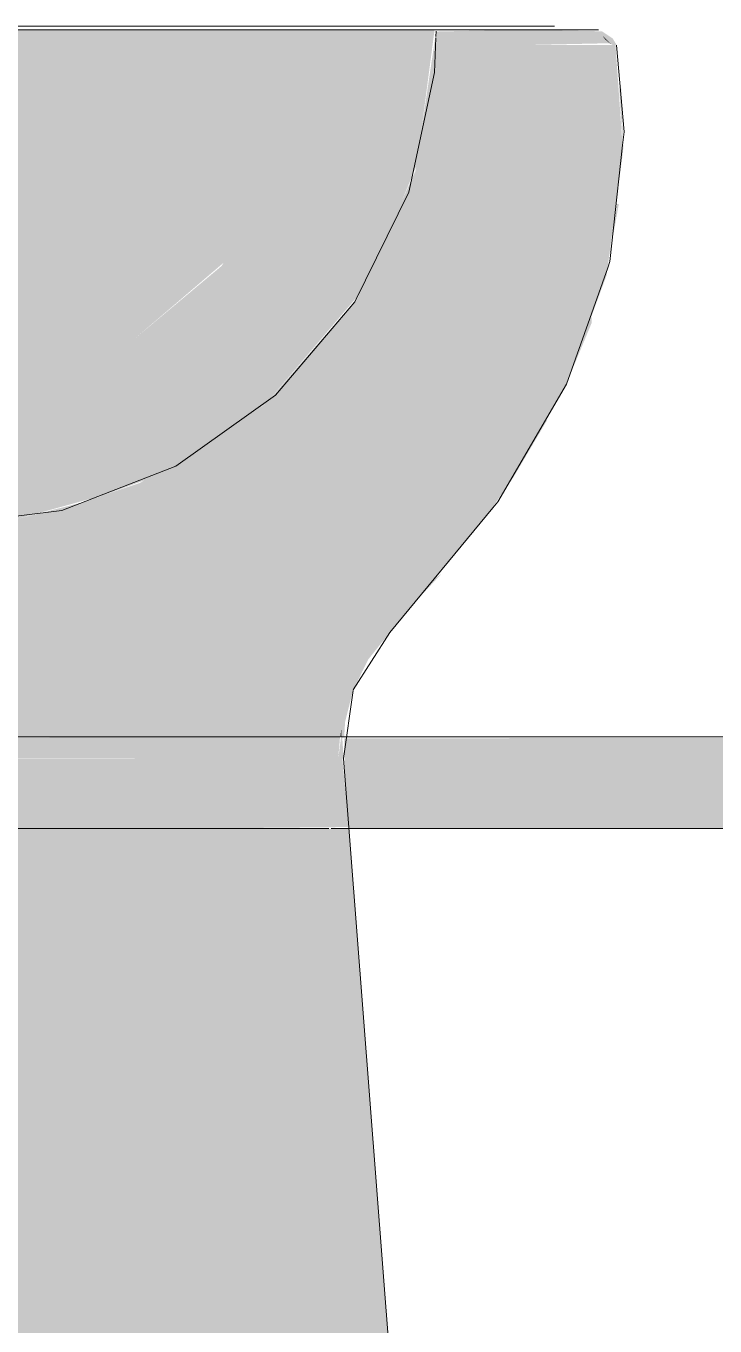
# Model space of a CAD drawing. Header units: metres. Extents: x 147 to 427, y -16 to 162.
# Drawn here: x 392.3909 to 392.5785, y 0.0521 to 0.406 of the extents above; entities that cross this region are included whole.
import ezdxf

# ---------------------------------------------------------------- set-up
doc = ezdxf.new("R2010")
doc.units = ezdxf.units.M
doc.layers.add('P-PIPE', color=7, linetype='Continuous', lineweight=5)
doc.layers.add('P-SANR-FIXT', color=7, linetype='Continuous', lineweight=5)

# ---------------------------------------------------------------- blocks, each defined once
blk = doc.blocks.new('UT_Bacia com caixa acoplada - UT_Bacia com caixa acoplada-V218-HH')
at = {"layer": 'P-SANR-FIXT', "true_color": 0xf4f2f0, "transparency": 33554598}
h = blk.add_hatch(color=7, dxfattribs=at)
h.paths.add_polyline_path([(-160.6588333945846, 0.4008092637552488), (-160.6357817251478, 0.4013098172979361), (-160.6349826051614, 0.4008092637552488), (-160.6338962688915, 0.4008092637552488), (-160.6349826051614, 0.4026144393772804), (-160.6378788596773, 0.4045516339958969), (-160.6596470628948, 0.4049999999999903), (-160.6830820613268, 0.4044869463562531), (-160.683610832257, 0.4008092637552488), (-160.6641425193827, 0.4008092637552488)])
h.paths.add_polyline_path([(-160.9562560071951, 0.4008092637552488), (-160.9524384260325, 0.4008092637552488), (-160.9534083795773, 0.4049999999999903), (-160.9562560071951, 0.4044400912500656), (-160.9562560071951, 0.402728493741998)])
h.paths.add_polyline_path([(-160.6373793522879, 0.4045297525605337), (-160.6401702906239, 0.4049999999999903), (-160.6374545048002, 0.4045375990855672)])
for points in [[(-160.8369330670203, 0.2713579378049576), (-160.7978219337536, 0.2716092832462628), (-160.773911896672, 0.2781715907186071), (-160.7606889434235, 0.2829867825911228), (-160.7294763402303, 0.3031116422770224), (-160.7039521743766, 0.3329999853170473), (-160.6950700998532, 0.3519205951333325), (-160.6882908930839, 0.3682587257229556), (-160.6834669791844, 0.4049999999999946), (-160.7180082953492, 0.4049999999999903), (-160.7242102247648, 0.3704975929682913), (-160.7414076724195, 0.3407107398699126), (-160.7681069981112, 0.3183503617799144), (-160.8006569750442, 0.3065031390502366), (-160.8355783855802, 0.3065708747606879), (-160.8680327960425, 0.3183833141396273), (-160.8951227444113, 0.3415441309100061), (-160.9120092399705, 0.3707923991803229), (-160.9180409629404, 0.4049999999999989), (-160.9529604602155, 0.4044400912500656), (-160.9473462134384, 0.3664468781033692), (-160.9329375741409, 0.3347099578681212), (-160.9303361648181, 0.3305204446636048), (-160.9055149275754, 0.3023659754610656), (-160.8740488248254, 0.2821635030009851), (-160.8493389635237, 0.274436443054944), (-160.837239456853, 0.2713579378049576)], [(-160.8169763772423, 0.3065031390502366), (-160.8006569750442, 0.3065031390502366), (-160.7680164622469, 0.318383314139623), (-160.7409314464558, 0.3415355874348431), (-160.724040018319, 0.3707923991803186), (-160.7180082953492, 0.4049999999999903), (-160.9179492331965, 0.4044797747714163), (-160.9118390350509, 0.3704975956118342), (-160.89464158587, 0.3407107398699126), (-160.8680327960425, 0.3183833141396273), (-160.8353922832453, 0.3065031390502366), (-160.8180246291447, 0.3065031390502366)], [(-160.6349826051614, 0.4006310879796143), (-160.6377571697437, 0.403323591545835), (-160.6370332797577, 0.4023728201282023), (-160.6351923851422, 0.4008092637552488)], [(-160.8519489088503, 0.212499999999995), (-160.7091169545486, 0.212499999999995), (-160.7085794100988, 0.212499999999995), (-160.7080655290367, 0.212499999999995), (-160.7078365231264, 0.2164889457387908), (-160.705683108792, 0.2251265765153558), (-160.7015148741467, 0.2335688513946735), (-160.6956466485177, 0.2409316031331995), (-160.9386246787108, 0.2409316031331995), (-160.9386834271991, 0.2409316031331995), (-160.9404026097718, 0.2409316031331995), (-160.9334724800136, 0.2314180879860563), (-160.9303661494974, 0.2251265765153601), (-160.9280885920656, 0.2159909912937699), (-160.9279837292528, 0.212499999999995), (-160.8567726823763, 0.212499999999995)], [(-160.7091169545486, 0.212499999999995), (-160.7088911908845, 0.212499999999995), (-160.7088884825395, 0.2144471424559291)], [(-160.7526302082551, 0.187499999999992), (-160.7068019075629, 0.187925927171383), (-160.7085954709163, 0.2065800257292104), (-160.9278314062291, 0.2062499999999921), (-160.9292802631277, 0.187499999999992), (-160.7534968145956, 0.187499999999992)], [(-160.6926332948916, 0.004566557553603798), (-160.7067689951618, 0.187499999999992), (-160.9292802631277, 0.187499999999992), (-160.9431041732507, 0.004566557553603798), (-160.6926737040703, 0.004566557553603798)]]:
    blk.add_hatch(color=7, dxfattribs=at).paths.add_polyline_path(points)
h = blk.add_hatch(color=7, dxfattribs=at)
h.paths.add_polyline_path([(-160.9534083795773, 0.3084664716098489), (-160.9112579223743, 0.3084664716098489), (-160.9316075969402, 0.3320046589268985), (-160.9416999523313, 0.3535692153034198), (-160.9475718527448, 0.3669615030643895), (-160.9524384260325, 0.4008092637552488), (-160.9562560071951, 0.4008092637552488), (-160.9562560071951, 0.3909999999999804), (-160.9593768783132, 0.3909773384598647), (-160.9596715432772, 0.3709999999999763), (-160.9610246291448, 0.3706571372572408), (-160.9610246291448, 0.3084664716098489), (-160.956445221419, 0.3084664716098489)])
h.paths.add_polyline_path([(-160.7208063306463, 0.3084664716098489), (-160.6475778752895, 0.3084887999053935), (-160.6366538368466, 0.3380772250473343), (-160.6321726820039, 0.371787180372731), (-160.6342197451872, 0.4008092637552488), (-160.683610832257, 0.4008092637552488), (-160.6886969610266, 0.366460598026991), (-160.7039521743766, 0.3329999853170473), (-160.7044416613493, 0.3320046589268985), (-160.7247913359141, 0.3084664716098489)])
h.paths.add_polyline_path([(-160.9828658780766, 0.3084664716098489), (-160.9750246291447, 0.3084664716098489), (-160.9755138010505, 0.3709999999999806), (-160.9766723799763, 0.3709999999999806), (-160.9766848831826, 0.3909999999999804), (-160.9780246291447, 0.3909250101826327), (-160.9804129048831, 0.3861190938198238), (-160.9864448486225, 0.3841574602753849), (-160.9860773165682, 0.3846857336119117), (-160.9871659408672, 0.3845370568404718), (-160.9905884693956, 0.3841574602753849), (-161.0031675103959, 0.3837265665010252), (-161.0040242644703, 0.3693003786683679), (-160.9985202447782, 0.3357067556128701), (-160.9882845649086, 0.3084664716098489)])
h = blk.add_hatch(color=7, dxfattribs=at)
h.paths.add_polyline_path([(-160.6473055439798, 0.3092264258862104), (-160.6406625874166, 0.3252689044978632), (-160.6407659447097, 0.3269393298158226), (-160.645532094131, 0.3140299230882001)])
h.paths.add_polyline_path([(-160.635923332285, 0.3430047319887382), (-160.6333032095278, 0.3575308538905149), (-160.6337698298266, 0.3575308538905106), (-160.6354966260898, 0.3458830134525331)])
h.paths.add_polyline_path([(-160.6320572985579, 0.371787180372731), (-160.6326931618716, 0.3895872621969307), (-160.6331930954252, 0.3889690953736898), (-160.6321672102172, 0.3728156962315715)])
h = blk.add_hatch(color=7, dxfattribs=at)
h.paths.add_polyline_path([(-160.806120887081, 0.2409316031331995), (-160.6956466485177, 0.2409316031331995), (-160.6683071902401, 0.2737182962611629), (-160.6475861188901, 0.3084664716098489), (-160.7247913359141, 0.3084664716098489), (-160.7296077337007, 0.3029614632031034), (-160.7636875021623, 0.2815981123231164), (-160.7798452761462, 0.2761831254909504), (-160.7988098014364, 0.2713579378049576), (-160.8394552920533, 0.2719217178401883), (-160.8621373616176, 0.2781715907209462), (-160.8760133354862, 0.2834064534610083), (-160.9064489236495, 0.3029699201233583), (-160.9112579223743, 0.3084664716098489), (-160.9610246291448, 0.3084664716098489), (-160.9610246291448, 0.2654506820125798), (-160.9404026097718, 0.2409316031332255), (-160.9386834271991, 0.2409316031331995), (-160.938110122127, 0.2409316031331995), (-160.8180246291447, 0.2409316031331995)])
h.paths.add_polyline_path([(-160.9750246291447, 0.2859307782152022), (-160.9750246291447, 0.3084664716098489), (-160.9884631393994, 0.3084664716098489), (-160.9751528919092, 0.2861458683018341)])
h = blk.add_hatch(color=7, dxfattribs=at)
h.paths.add_polyline_path([(-160.6880068220782, 0.2500151707366824), (-160.6816070782827, 0.2568425547251072), (-160.6831708933794, 0.2557649722026738), (-160.6854089832426, 0.2531039378537169)])
h.paths.add_polyline_path([(-160.6665958192794, 0.2765872610061318), (-160.6620288075965, 0.2830832850997898), (-160.6525873372119, 0.2991127752991405), (-160.6542897807011, 0.2972247741054354), (-160.6650251934671, 0.2792220367501698)])
h = blk.add_hatch(color=7, dxfattribs=at)
h.paths.add_polyline_path([(-160.8015069269289, 0.2065800257292104), (-160.7097129424163, 0.2065800257292104), (-160.7091993893695, 0.212499999999995), (-160.9279673237915, 0.2119538452592958), (-160.9278059043596, 0.2065800257292104), (-160.806120887081, 0.2065800257292104)])
h.paths.add_polyline_path([(-160.7085954709163, 0.2065800257292104), (-160.70824335393, 0.2065800257292104), (-160.7086095774508, 0.212499999999995), (-160.7089499876917, 0.212074072828604), (-160.7097084094346, 0.2065800257292104)])
at = {"layer": 'P-SANR-FIXT', "color": 254, "true_color": 0xd5d4d2}
for p, q in [((-160.9081146848234, 0.4059999999999929), (-160.7279345734661, 0.4059999999999929)), ((-160.9081146848234, 0.4059999999999929), (-160.7342533445444, 0.4059999999999929)), ((-160.7342533445444, 0.4059999999999929), (-160.7279345734661, 0.4059999999999929)), ((-160.6916706122225, 0.4059999999999929), (-160.6523717880184, 0.4059999999999929)), ((-160.6916706122225, 0.4059999999999929), (-160.6523717880184, 0.4059999999999929)), ((-160.651863633601, 0.4059999999999929), (-160.6508202829606, 0.4059999999999929))]:
    blk.add_line(p, q, dxfattribs=at)
at = {"layer": 'P-SANR-FIXT', "color": 254, "true_color": 0xe9e7e5}
for p, q in [((-160.9080246291448, 0.4059999999999929), (-160.7280246291447, 0.4059999999999929)), ((-160.9080246291448, 0.4059999999999929), (-160.7280246291447, 0.4059999999999929)), ((-160.6920246291447, 0.4059999999999929), (-160.6530246291447, 0.4059999999999929)), ((-160.6920246291447, 0.4059999999999929), (-160.6530246291447, 0.4059999999999929)), ((-160.6530246291447, 0.4059999999999929), (-160.6523125119431, 0.4059999999999929)), ((-160.6523717880184, 0.4059999999999929), (-160.651863633601, 0.4059999999999929)), ((-160.6508202829606, 0.4059999999999929), (-160.6512500545556, 0.4059999999999929))]:
    blk.add_line(p, q, dxfattribs=at)
at = {"layer": 'P-SANR-FIXT', "color": 253, "true_color": 0x9e9d9c}
for p, q in [((-160.8180246291447, 0.4049999999999929), (-160.7180082953491, 0.4049999999999929)), ((-160.7945800898539, 0.4049999999999977), (-160.7718475141191, 0.4049999999999977)), ((-160.7716356894715, 0.4049999999999977), (-160.75051772589, 0.4049999999999977)), ((-160.7500091889452, 0.4049999999999977), (-160.6912858390538, 0.4049999999999977)), ((-160.7180082953491, 0.4049999999999982), (-160.7102200626607, 0.4049999999999982)), ((-160.7098636219018, 0.4049999999999982), (-160.6830082953491, 0.4049999999999982)), ((-160.6911510330305, 0.4049999999999977), (-160.6830082953491, 0.4049999999999977)), ((-160.6830884938157, 0.403139644097493), (-160.6830253539004, 0.4046042608061386)), ((-160.6347261319093, 0.3510802642600475), (-160.632278531199, 0.3735694892252374)), ((-160.6475861186271, 0.3084664716098489), (-160.6363428723734, 0.3401747884037158)), ((-160.6956466482546, 0.2409316031331995), (-160.667654317515, 0.2748131303819809)), ((-160.6926332946285, 0.004566557553603798), (-160.7082433536669, 0.2065800257292104))]:
    blk.add_line(p, q, dxfattribs=at)
at = {"layer": 'P-SANR-FIXT', "color": 7, "true_color": 0xf0efee}
for p, q in [((-160.7280246291447, 0.4059999999999929), (-160.7144200154207, 0.4059999999999929)), ((-160.7280246291447, 0.4059999999999929), (-160.7144200154207, 0.4059999999999929)), ((-160.7140628671822, 0.4059999999999929), (-160.6920246291447, 0.4059999999999929)), ((-160.7140628671822, 0.4059999999999929), (-160.6920246291447, 0.4059999999999929))]:
    blk.add_line(p, q, dxfattribs=at)
at = {"layer": 'P-SANR-FIXT', "color": 254, "true_color": 0xe9e8e8}
for p, q in [((-160.7279345734661, 0.4059999999999929), (-160.7141753650805, 0.4059999999999929)), ((-160.7279345734661, 0.4059999999999929), (-160.7141753650805, 0.4059999999999929)), ((-160.713814993726, 0.4059999999999929), (-160.6916706122225, 0.4059999999999929)), ((-160.713814993726, 0.4059999999999929), (-160.6916706122225, 0.4059999999999929))]:
    blk.add_line(p, q, dxfattribs=at)
at = {"layer": 'P-SANR-FIXT', "color": 7, "true_color": 0xf2f0ee}
blk.add_line((-160.6530246291447, 0.4059999999999929), (-160.6524541023703, 0.4059999999999929), dxfattribs=at)
at = {"layer": 'P-SANR-FIXT', "color": 7, "true_color": 0xf3f1ef}
blk.add_line((-160.6524541023703, 0.4059999999999929), (-160.6519224560527, 0.4059999999999929), dxfattribs=at)
at = {"layer": 'P-SANR-FIXT', "color": 7, "true_color": 0xf0eeec}
blk.add_line((-160.6519224560527, 0.4059999999999929), (-160.6508202829606, 0.4059999999999929), dxfattribs=at)
at = {"layer": 'P-SANR-FIXT'}
for p, q in [((-160.7056105778619, 0.2253229242417545), (-160.6956466482546, 0.2409316031331995)), ((-160.7082433536669, 0.2065800257292104), (-160.7056381584169, 0.2251265765153601))]:
    blk.add_line(p, q, dxfattribs=at)
at = {"layer": 'P-SANR-FIXT', "flags": 128}
for points in [[(-160.6388303434932, 0.4049999999999903), (-160.6429477083345, 0.4049999999999903), (-160.6551106017323, 0.4049999999999903), (-160.6747600825118, 0.4049999999999903), (-160.7009931746379, 0.4049999999999903), (-160.7326043567592, 0.4049999999999903), (-160.7681409614585, 0.4049999999999903), (-160.8059699315267, 0.4049999999999903), (-160.8443528658622, 0.4049999999999903), (-160.8815259063549, 0.4049999999999903), (-160.915780794623, 0.4049999999999903), (-160.945543373701, 0.4049999999999903), (-160.9694459271808, 0.4049999999999903), (-160.977743273153, 0.4049999999999903)], [(-160.632278531199, 0.3735694892252374), (-160.6318818792215, 0.3772140361144225), (-160.6338962686284, 0.4008092637552532)], [(-160.6363428723734, 0.3401747884037158), (-160.635722655903, 0.3419239291661561), (-160.6347261319093, 0.3510802642600475)], [(-160.667654317515, 0.2748131303819809), (-160.6662926037936, 0.2764613297042913), (-160.6475861186271, 0.3084664716098489)]]:
    blk.add_lwpolyline(points, dxfattribs=at)
at = {"layer": 'P-SANR-FIXT', "color": 253, "true_color": 0x9e9d9c, "flags": 128}
blk.add_lwpolyline([(-160.8180246185179, 0.2699836662043968), (-160.7849562841498, 0.2740958554024421), (-160.7539022721758, 0.2861819291321404), (-160.7267542041827, 0.3055056772707506), (-160.7051657754, 0.3308900145789184), (-160.6904520216415, 0.3607886815762368), (-160.6835092153199, 0.3933804332668358), (-160.6831027445549, 0.4028090787076105)], dxfattribs=at)

msp = doc.modelspace()

# ---------------------------------------------------------------- hatches: boundary and pattern name
at = {"layer": 'P-PIPE', "true_color": 0x00ffff}
h = msp.add_hatch(color=4, dxfattribs=at)
h.paths.add_polyline_path([(392.2572855489499, 0.1999999999999935), (392.2576325836869, 0.2119538452592958), (392.2575113154129, 0.212499999999995), (392.2224346081188, 0.2120109099952246), (392.2205628020003, 0.2061048377643437), (392.2151831661707, 0.1999999999999935), (392.2483210328054, 0.1999999999999935)])
h.paths.add_polyline_path([(392.7918839993873, 0.1999999999999935), (392.8836173055473, 0.1999999999999935), (392.8836173055473, 0.212499999999995), (392.4775215843906, 0.212074072828604), (392.4777694897722, 0.201236120337699), (392.4778650077177, 0.1999999999999935), (392.5562240113932, 0.1999999999999935)])
h.paths.add_polyline_path([(392.8956173055474, 0.1999999999999935), (392.9376173055473, 0.1999999999999935), (392.9376173055473, 0.212499999999995), (392.8956173055474, 0.212074072828604), (392.8956173055474, 0.201253926878931)])
h.paths.add_polyline_path([(392.1995752783338, 0.2078284271247626), (392.2069454876952, 0.2112369102118209), (392.207468676616, 0.212499999999995), (392.1995752783338, 0.2120479706953518), (392.1995752783338, 0.2081252323184074)])
h = msp.add_hatch(color=4, dxfattribs=at)
h.paths.add_polyline_path([(392.4788309123167, 0.187499999999992), (392.8836173055473, 0.1880395768323048), (392.8836173055473, 0.1999999999999935), (392.4778650077177, 0.1999999999999935), (392.4788106195791, 0.1877626131193514)])
h.paths.add_polyline_path([(392.2027340294019, 0.187499999999992), (392.2563525567519, 0.187925927171383), (392.2572855489499, 0.1999999999999935), (392.2142372250826, 0.1997792608466736), (392.2110752783337, 0.1966173140978267), (392.1995752783338, 0.1929999999999994), (392.1995752783338, 0.187499999999992)])
h.paths.add_polyline_path([(392.8956173055474, 0.187499999999992), (392.9376173055473, 0.1879520293046309), (392.9376173055473, 0.1999999999999935), (392.8956173055474, 0.1999999999999935), (392.8956173055474, 0.1875321280425921)])

# ---------------------------------------------------------------- linework, layer by layer
at = {"layer": 'P-PIPE', "color": 253, "true_color": 0x9e9d9c}
for p, q in [((392.4383074701685, 0.212499999999995), (392.2216888214438, 0.212499999999995)), ((392.4765496629998, 0.212499999999995), (392.4383940173961, 0.212499999999995)), ((392.2617648826597, 0.187499999999992), (392.4733856740078, 0.187499999999992))]:
    msp.add_line(p, q, dxfattribs=at)
at = {"layer": 'P-PIPE'}
for p, q in [((392.8836575428376, 0.212499999999995), (392.476708716594, 0.212499999999995)), ((392.473965317592, 0.187499999999992), (392.8836486012175, 0.187499999999992))]:
    msp.add_line(p, q, dxfattribs=at)

# ---------------------------------------------------------------- block references
at = {"layer": 'P-SANR-FIXT'}
msp.add_blockref('UT_Bacia com caixa acoplada - UT_Bacia com caixa acoplada-V218-HH', (553.1855999074785, 0), dxfattribs=at)

doc.saveas('drawing.dxf')
